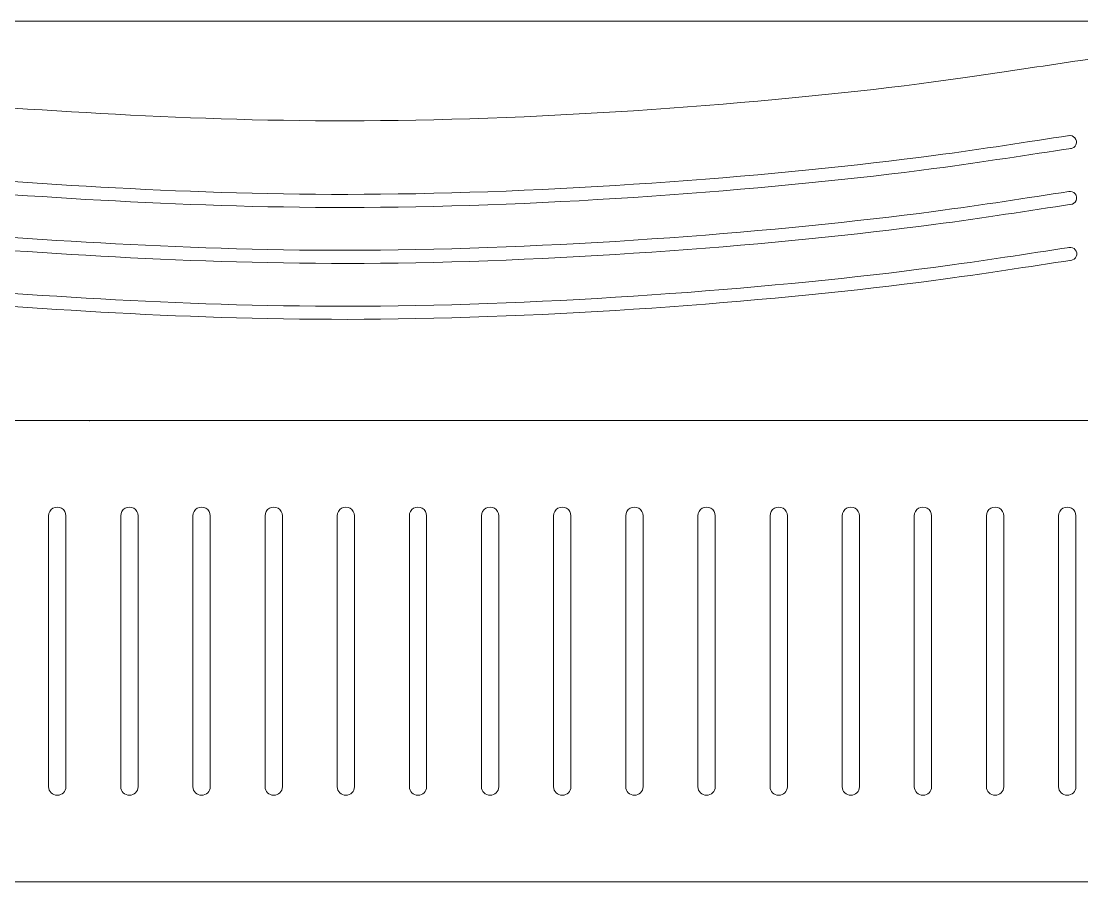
# Model space of a CAD drawing. Header units: millimetres. Extents: x -71336 to -33468, y -26189 to 22712.
# Drawn here: x -34305.3 to -34188.4, y -5815.4 to -5720.6 of the extents above; entities that cross this region are included whole.
import ezdxf

# ---------------------------------------------------------------- set-up
doc = ezdxf.new("R2010")
doc.units = ezdxf.units.MM
doc.layers.add('SC - Equipment', color=7, linetype='Continuous', lineweight=13)
doc.layers.add('SC - Rack Layout - U-guides and centreline', color=5, linetype='Continuous', lineweight=13, plot=False)
doc.styles.add('ARIAL', font='arial.ttf')

# ---------------------------------------------------------------- blocks, each defined once
blk = doc.blocks.new('*U199')
at = {"layer": 'SC - Rack Layout - U-guides and centreline', "ltscale": 5}
blk.add_lwpolyline([(-300, 0), (300, 0)], dxfattribs=at)
blk = doc.blocks.new('*U200')
at = {"layer": 'SC - Rack Layout - U-guides and centreline', "color": 0, "linetype": 'ByBlock', "lineweight": -2, "transparency": 16777216}
blk.add_blockref('*U199', (0, 0), dxfattribs=at)
blk = doc.blocks.new('*U201')
at = {"layer": 'SC - Equipment'}
for p, q in [((-245.364, 50.8), (244.4623, 50.8)), ((-4.9276, 40.3225), (-4.9276, 10.4775)), ((-3.0226, 10.4775), (-3.0226, 40.3225)), ((3.0226, 40.3225), (3.0226, 10.4775)), ((4.9276, 10.4775), (4.9276, 40.3225)), ((10.9728, 40.3225), (10.9728, 10.4775)), ((12.8778, 10.4775), (12.8778, 40.3225)), ((18.923, 40.3225), (18.923, 10.4775)), ((20.828, 10.4775), (20.828, 40.3225)), ((26.8732, 40.3225), (26.8732, 10.4775)), ((28.7782, 10.4775), (28.7782, 40.3225)), ((34.8234, 40.3225), (34.8234, 10.4775)), ((36.7284, 10.4775), (36.7284, 40.3225)), ((42.7736, 40.3225), (42.7736, 10.4775)), ((44.6786, 10.4775), (44.6786, 40.3225)), ((50.7238, 40.3225), (50.7238, 10.4775)), ((52.6288, 10.4775), (52.6288, 40.3225)), ((58.674, 40.3225), (58.674, 10.4775)), ((60.579, 10.4775), (60.579, 40.3225)), ((66.6242, 40.3225), (66.6242, 10.4775)), ((68.5292, 10.4775), (68.5292, 40.3225)), ((74.5744, 40.3225), (74.5744, 10.4775)), ((76.4794, 10.4775), (76.4794, 40.3225)), ((82.5246, 40.3225), (82.5246, 10.4775)), ((84.4296, 10.4775), (84.4296, 40.3225)), ((90.4748, 40.3225), (90.4748, 10.4775)), ((92.3798, 10.4775), (92.3798, 40.3225)), ((98.425, 40.3225), (98.425, 10.4775)), ((100.33, 10.4775), (100.33, 40.3225)), ((106.3752, 40.3225), (106.3752, 10.4775)), ((108.2802, 10.4775), (108.2802, 40.3225)), ((-276.352, 0), (276.352, 0))]:
    blk.add_line(p, q, dxfattribs=at)
for centre, start, end in [((-3.9751, 40.3225), 359.999983, 179.999991), ((3.9751, 40.3225), 359.999983, 179.999991), ((11.9253, 40.3225), 359.999983, 179.999991), ((19.8755, 40.3225), 359.999983, 179.999991), ((27.8257, 40.3225), 359.999983, 179.999991), ((35.7759, 40.3225), 359.999983, 179.999991), ((43.7261, 40.3225), 359.999983, 179.999991), ((51.6763, 40.3225), 359.999983, 179.999991), ((59.6265, 40.3225), 359.999983, 179.999991), ((67.5767, 40.3225), 359.999983, 179.999991), ((75.5269, 40.3225), 359.999983, 179.999991), ((83.4771, 40.3225), 359.999983, 179.999991), ((91.4273, 40.3225), 359.999983, 179.999991), ((99.3775, 40.3225), 359.999983, 179.999991), ((107.3277, 40.3225), 359.999983, 179.999991), ((-3.9751, 10.4775), 179.999991, 359.999983), ((3.9751, 10.4775), 179.999991, 359.999983), ((11.9253, 10.4775), 179.999991, 359.999983), ((19.8755, 10.4775), 179.999991, 359.999983), ((27.8257, 10.4775), 179.999991, 359.999983), ((35.7759, 10.4775), 179.999991, 359.999983), ((43.7261, 10.4775), 179.999991, 359.999983), ((51.6763, 10.4775), 179.999991, 359.999983), ((59.6265, 10.4775), 179.999991, 359.999983), ((67.5767, 10.4775), 179.999991, 359.999983), ((75.5269, 10.4775), 179.999991, 359.999983), ((83.4771, 10.4775), 179.999991, 359.999983), ((91.4273, 10.4775), 179.999991, 359.999983), ((99.3775, 10.4775), 179.999991, 359.999983), ((107.3277, 10.4775), 179.999991, 359.999983)]:
    blk.add_arc(centre, 0.9525, start, end, dxfattribs=at)
at = {"ltscale": 5, "style": 'ARIAL', "flags": 1}
blk.add_attdef('UNITS', (470.5, 46), '', height=9.73997, dxfattribs=at)
blk = doc.blocks.new('1U SCREWS - RACK LAYOUT')
at = {"layer": 'SC - Equipment', "ltscale": 5}
blk.add_point((0, 0), dxfattribs=at)
blk = doc.blocks.new('RACK EARS - RACK LAYOUT')
at = {"layer": 'SC - Equipment'}
blk.add_blockref('1U SCREWS - RACK LAYOUT', (0, 0), dxfattribs=at)
blk = doc.blocks.new('APEX CP1504')
at = {"layer": 'SC - Equipment', "ltscale": 5}
blk.add_lwpolyline([(216.5, 44), (216.5, 0), (-216.5, 0), (-216.5, 44)], close=True, dxfattribs=at)
for centre, radius, start, end in [((108.08, 30.68), 0.716, 274.207, 102.7325), ((108.1, 24.53), 0.715, 274.1536, 102.802), ((108.12, 18.37), 0.715, 274.1843, 102.7377)]:
    blk.add_arc(centre, radius, start, end, dxfattribs=at)
for points, knots in [([(-216.5, 27.21), (-200.5, 31.26), (-168.41, 39.39), (-114.03, 42.94), (-64.79, 38.48), (-15.9, 34.97), (30.68, 31.53), (88.28, 36.02), (127.89, 43.19), (164.18, 42.09), (212.21, 42.58), (216.5, 40.97)], [0, 0, 0, 0, 49.424275, 99.142, 162.617664, 197.246115, 247.718261, 301.340893, 329.127223, 404.739476, 427.649153, 427.649153, 427.649153, 427.649153]), ([(-41.22, 28.69), (-34.5, 28.2), (-11.11, 26.51), (30.68, 23.43), (83.79, 27.56), (103.39, 30.71), (108.03, 31.4)], [176.882386, 176.882386, 176.882386, 176.882386, 197.246115, 247.718261, 301.340893, 318.861796, 318.861796, 318.861796, 318.861796]), ([(-41.33, 27.26), (-34.57, 26.76), (-11.15, 25.07), (30.68, 21.98), (83.91, 26.13), (103.54, 29.29), (108.24, 29.99)], [176.774812, 176.774812, 176.774812, 176.774812, 197.246115, 247.718261, 301.340893, 319.125829, 319.125829, 319.125829, 319.125829]), ([(-41.19, 22.53), (-34.48, 22.03), (-11.1, 20.35), (30.68, 17.27), (83.76, 21.4), (103.35, 24.54), (107.97, 25.23)], [176.915955, 176.915955, 176.915955, 176.915955, 197.246115, 247.718261, 301.340893, 318.780218, 318.780218, 318.780218, 318.780218]), ([(-41.29, 21.1), (-34.55, 20.6), (-11.14, 18.91), (30.68, 15.82), (83.92, 19.97), (103.55, 23.13), (108.26, 23.83)], [176.808399, 176.808399, 176.808399, 176.808399, 197.246115, 247.718261, 301.340893, 319.15052, 319.15052, 319.15052, 319.15052]), ([(-41.27, 16.38), (-34.54, 15.88), (-11.13, 14.19), (30.68, 11.11), (83.81, 15.24), (103.41, 18.39), (108.06, 19.08)], [176.82849, 176.82849, 176.82849, 176.82849, 197.246115, 247.718261, 301.340893, 318.899626, 318.899626, 318.899626, 318.899626]), ([(-41.38, 14.94), (-34.61, 14.44), (-11.17, 12.75), (30.68, 9.66), (83.93, 13.81), (103.56, 16.97), (108.28, 17.67)], [176.720888, 176.720888, 176.720888, 176.720888, 197.246115, 247.718261, 301.340893, 319.173968, 319.173968, 319.173968, 319.173968])]:
    blk.add_open_spline(points, degree=3, knots=knots, dxfattribs=at)
at = {"layer": 'SC - Equipment'}
blk.add_blockref('RACK EARS - RACK LAYOUT', (0, 0), dxfattribs=at)

msp = doc.modelspace()

# ---------------------------------------------------------------- block references
msp.add_blockref('APEX CP1504', (-34297.756, -5764.572))
at = {"layer": 'SC - Equipment'}
msp.add_blockref('*U201', (-34297.305, -5815.372), dxfattribs=at)
at = {"layer": 'SC - Rack Layout - U-guides and centreline'}
msp.add_blockref('*U200', (-34297.756, -5764.572), dxfattribs=at)

doc.saveas('drawing.dxf')
